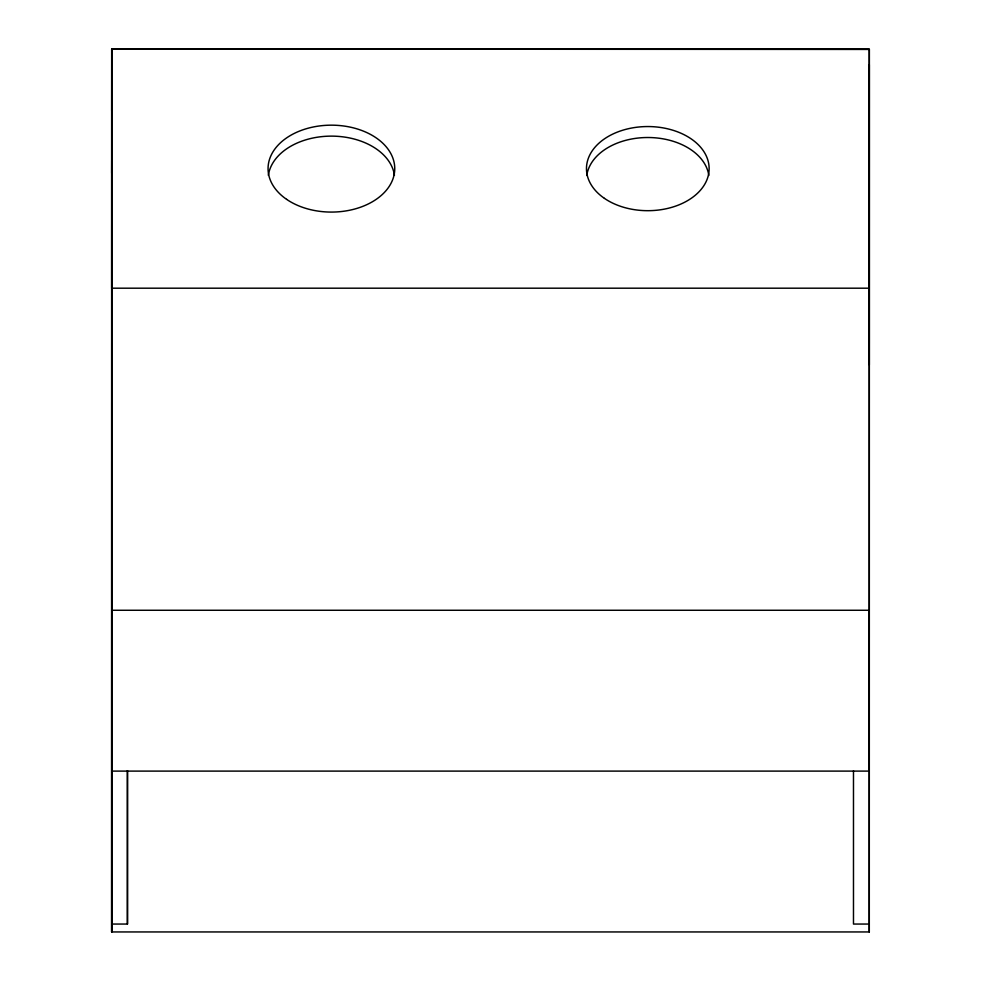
<?xml version="1.0" encoding="UTF-8"?>
<svg xmlns="http://www.w3.org/2000/svg" width="981" height="981" viewBox="0 0 981 981"><rect width="100%" height="100%" fill="white"/><g stroke="black" fill="none" stroke-linecap="round" stroke-linejoin="round"><path stroke-width="1.47" d="M111.699 111.098L111.736 64.734L111.736 66.598M111.675 924.053L127.456 924.053L127.469 770.747M869.264 610.133L869.264 771.103L111.675 771.103M869.325 364.797L869.325 64.734M869.264 931.95L869.325 49.05L111.675 49.05L111.675 931.95L869.301 931.95L869.325 49.442L111.736 49.05L111.675 288.193L869.325 288.193M111.675 173.196L111.711 160.234M111.675 610.268L869.264 610.268M869.264 924.053L853.482 924.053L853.482 770.833M127.456 770.747L127.456 924.053M586.761 175.464A61.337 42.073 0 0 1 647.791 137.512A61.337 42.073 0 0 1 708.834 175.464M268.353 175.329A63.348 43.458 0 0 1 331.406 136.126A63.348 43.458 0 0 1 394.46 175.329M111.736 49.05L111.675 931.95L111.736 49.05M604.431 198.37A61.337 42.073 0 0 0 707.043 179.511A61.337 42.073 0 0 0 631.923 127.984A61.337 42.073 0 0 0 604.431 198.37M286.611 199.351A63.348 43.458 0 0 0 392.596 179.866A63.348 43.458 0 0 0 315.011 126.647A63.348 43.458 0 0 0 286.611 199.351"/></g></svg>
